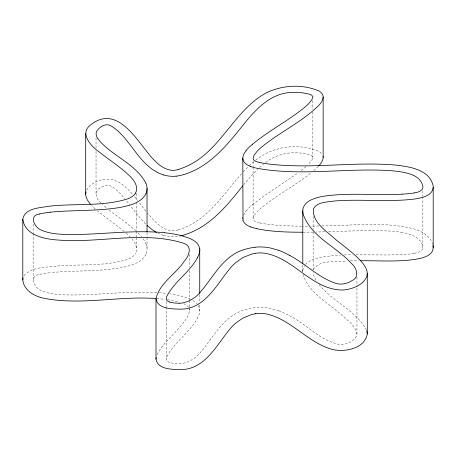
<?xml version="1.0" encoding="UTF-8"?>
<svg xmlns="http://www.w3.org/2000/svg" width="456" height="456" viewBox="0 0 456 456"><rect width="100%" height="100%" fill="white"/><g stroke="black" fill="none" stroke-linecap="round" stroke-linejoin="round"><path stroke-width="0.34" stroke-dasharray="2.28 1.71" d="M259.527 222.933L258.78 222.756A15.162 8.755 0 0 1 256.591 222.095L255.269 221.496A6.515 3.762 0 0 1 253.502 219.997A7.404 4.275 0 0 1 253.143 218.903L254.089 215.523L257.697 211.094A80.655 46.563 0 0 1 259.789 209.133C275.783 195.584 294.61 185.917 311.038 172.938M189.4 307.692C190.317 316.538 182.919 323.167 177.817 329.38C170.607 337.799 161.532 345.084 156.796 355.315M101.032 203.011C96.005 199.283 93.628 190.699 100.633 187.621C103.238 186.008 106.533 184.207 109.628 185.615A11.36 6.561 0 0 1 110.312 185.894C116.234 188.71 120.566 193.903 124.767 198.765M422.866 196.604L422.866 247.819C422.609 252.003 417.314 252.544 414.179 253.336M156.636 292.558C127.184 290.962 97.829 295.26 68.389 294.981C59.223 294.644 49.596 294.456 41.154 290.432C33.949 287.839 28.722 275.413 39.746 274.461M136.703 237.65L136.566 250.578A25.063 14.472 0 0 1 135.694 253.108L135.455 253.564M169.746 362.571L166.976 361.141L166.366 358.604A23.638 13.651 0 0 1 166.873 356.655C174.562 341.749 190.015 332.492 197.813 317.598M302.841 270.317L302.858 270.163A26.682 15.401 0 0 1 303.44 267.689L304.505 265.66M313.335 269.57C319.559 259.139 336.232 262.639 346.235 260.843M243.47 215.278L246.154 210.963M145.84 254.317L145.584 254.847A33.715 19.465 0 0 1 145.304 255.371C140.368 263.243 130.536 265.666 122.037 267.529C98.456 271.873 74.334 270.26 50.559 272.631M86.629 190.095C91.377 182.28 101.443 178.21 110.386 179.362C119.814 180.713 127.007 187.895 132.918 194.803M23.98 275.669C31.766 266.72 45.423 267.643 56.139 266.122C80.125 263.921 105.085 266.766 128.267 259.128A19.625 11.332 0 0 0 135.54 253.593M243.629 184.783L250.982 176.153L257.634 169.239M241.583 173.656C224.346 193.207 209.549 217.347 184.412 227.715A54.367 31.39 0 0 1 178.336 229.927M305.417 264.491C308.803 260.803 313.7 259.042 318.413 257.794A45.081 26.026 0 0 1 324.467 256.563L340.507 255.064M243.219 171.861L248.383 166.548M318.43 166.275L313.642 170.789M249.238 165.727L253.764 161.703M259.567 167.437L263.517 164.086M252.533 204.653L263.91 196.051L297.99 172.995M301.273 170.527L304.75 167.728A97.179 56.105 0 0 0 306.067 166.594M255.702 160.147C273.098 146.08 298.783 142.705 319.257 151.597A14.256 8.231 0 0 1 322.107 154.174M265.529 162.547C275.886 154.51 289.503 151.238 302.413 153.33C305.776 154.191 310.502 153.763 312.725 156.835A6.777 3.91 0 0 1 312.805 157.633L311.807 160.301L309.185 163.601A66.354 38.31 0 0 1 308.17 164.639M178.222 229.955C169.695 233.022 160.888 227.476 155.046 221.485A118.691 68.525 0 0 1 153.49 219.923L147.573 213.226M254.995 307.714L252.253 308.091A37.238 21.5 0 0 0 245.864 309.55C223.144 315.324 213.288 338.209 198.924 354.192A66.627 38.464 0 0 1 194.9 357.869L189.24 361.403L183.386 363.278A16 9.24 0 0 1 179.094 363.688A20.417 11.788 0 0 1 169.763 362.554M402.243 254.625L387.492 254.989L356.096 254.767M328.616 231.654L365.148 230.542L388.341 230.958A78.329 45.224 0 0 1 400.978 232.292M321.805 225.902C352.556 225.794 384.248 221.08 414.43 229.066C422.068 231.38 430.293 236.077 432.636 244.262M324.934 231.779L316.025 232.03M344.195 254.927L351.872 254.784M318.932 225.982L310.878 226.17M313.232 232.093L303.525 232.218M307.429 226.222L302.83 226.256M350.35 260.769L358.718 260.735M301.678 226.261L280.349 225.657L264.189 223.833A66.188 38.213 0 0 1 259.738 222.978M156.75 298.56L164.998 299.313M159.041 292.706L164.428 293.168A70.703 40.818 0 0 1 167.078 293.487M167.557 299.655L178.364 301.923M400.961 232.326C409.727 233.575 422.096 237.251 422.866 247.819M163.408 235.393L157.936 233.21M278.815 310.855L270.699 308.518A29.971 17.305 0 0 0 254.978 307.657M190.534 299.244L181.055 296.058A70.703 40.818 0 0 0 169.689 293.824M289.383 315.706C306.649 324.279 320.277 340.951 339.811 344.508C346.509 344.725 355.515 341.43 356.957 334.219L356.957 285.621M192.945 300.453L197.032 303.65M109.075 210.096L126.916 223.411L135.78 230.685M124.1 231.323L97.31 210.832M106.009 207.605L102.497 204.47M126.141 233.067L130.313 237.046M95.31 209.093L91.719 205.616M138.1 232.879L141.531 236.59M145.635 224.016L139.029 216.742L131.089 206.733M319.126 284.652C332.857 301.889 356.079 310.479 366.613 330.321M131.858 238.75L135.552 244.262L136.703 249.033M134.651 196.872L137.552 200.492M126.705 201.142L129.538 204.733M145.846 211.1L139.274 202.692M143.287 238.881L145.903 243.567M188.476 307.19L186.812 305.435L184.423 304.055A22.657 13.081 0 0 0 183.859 303.81M315.945 280.246L313.905 275.971L313.158 272.426M198.36 305.44L199.648 309.157M189.2 308.849L189.4 310.536M303.046 274.358C308.678 292.929 327.733 302.442 341.316 314.668C347.17 320.197 355.594 325.385 356.957 333.991M422.866 190.916L422.866 195.892M356.957 277.088L356.957 285.142M313.13 216.361L313.13 229.282M313.13 232.007L313.13 269.827M312.816 100.588L312.816 109.121M312.816 111.965L312.816 157.485M302.795 265.147L302.795 271.548M253.114 161.629L253.114 166.605M253.114 167.318L253.114 218.532M199.734 294.633L199.734 302.123M199.734 304.967L199.734 310.661M189.4 254.345L189.4 267.148M189.4 270.704L189.4 299.866M189.4 300.578L189.4 306.979M166.332 301.513L166.332 306.495M166.332 307.202L166.332 359.128M147.031 232.577L147.031 236.841M147.031 237.553L147.031 248.936M136.703 193.555L136.703 201.375M136.703 202.088L136.703 230.542M136.703 231.249L136.703 236.943M96.034 137.86L96.034 148.525M96.034 151.375L96.034 194.051M33.134 224.187L33.134 232.725M33.134 233.438L33.134 279.67M278.861 310.815A73.707 42.55 0 0 1 289.349 315.729M199.842 309.151A44.169 25.502 0 0 1 197.67 317.57M39.695 274.387A47.612 27.491 0 0 1 50.576 272.699M145.823 243.578A38.389 22.167 0 0 1 145.96 254.334M163.436 235.37A20.064 11.582 0 0 0 176.187 236.653L178.991 236.225A24.031 13.874 0 0 0 179.675 236.094M246.097 210.946A81.556 47.088 0 0 1 252.584 204.676M414.213 253.411A59.428 34.314 0 0 1 402.232 254.562M302.801 271.936A46.843 27.046 0 0 1 302.835 270.391"/><path stroke-width="0.68" d="M178.205 169.507C169.524 172.567 160.928 166.976 155.046 161.025A118.691 68.525 0 0 1 153.49 159.469C137.849 142.819 117.716 102.452 90.003 125.389C79.39 133.95 91.559 146.775 99.419 152.116C107.941 158.967 117.163 164.907 125.468 172.026C130.564 176.746 137.404 182.4 136.566 190.118A25.063 14.472 0 0 1 135.694 192.654L135.466 193.087M90.664 204.459C87.694 201.09 84.787 196.536 85.984 191.856M155.348 298.475C117.671 295.87 79.418 305.851 42.106 297.882C33.402 295.716 23.507 289.651 22.8 279.796L22.8 219.336C24.499 208.187 39.37 207.959 48.011 206.374C74.647 203.068 102.412 206.984 128.267 198.673A19.625 11.332 0 0 0 135.54 193.139M22.8 279.796L23.017 277.915M259.738 162.518A66.188 38.213 0 0 0 264.189 163.373C307.988 169.831 352.311 161.179 396.253 165.129C409.499 166.754 427.984 169.33 432.727 184.133A38.304 22.116 0 0 1 433.2 186.789C432.961 195.989 421.509 197.858 414.361 199.055C387.703 202.316 360.776 198.844 334.054 201.022C327.191 202.27 317.091 201.655 313.397 208.888C312.195 222.916 327.368 231.625 336.163 239.924C344.234 246.496 352.779 252.578 360.023 260.097C364.07 264.446 368.75 270.322 366.806 276.661C362.942 285.291 352.608 288.933 343.818 289.976C313.477 290.968 295.22 259.703 266.971 253.627A19.152 11.058 0 0 0 255.879 253.2L255.206 253.348M367.285 273.48L367.285 333.934C364.908 348.635 344.462 352.636 332.105 349.359C307.846 342.65 291.663 319.798 266.971 314.081A19.152 11.058 0 0 0 255.879 313.654M255.115 313.825A27.035 15.607 0 0 0 251.319 314.646L243.025 317.986L235.94 322.905A87.085 50.28 0 0 0 231.79 326.838C217.312 343.186 205.981 369.691 180.422 369.622C172.072 369.28 157.81 369.708 155.998 359.134L155.998 298.674C159.6 283.005 175.668 274.193 184.201 261.305C188.63 256.825 192.797 246.457 184.423 243.601A22.657 13.081 0 0 0 183.266 243.111C143.093 230.782 100.673 243.116 59.554 240.141C45.908 239.332 25.091 235.986 22.8 219.336M155.998 359.134L156.157 357.521M433.2 187.387L433.2 247.842C432.869 254.83 424.861 257.366 419.161 258.649C399.889 262.303 380.116 260.53 360.639 260.741M243.008 220.197L242.797 157.605L243.675 154.345L246.154 150.503M242.78 218.492L242.831 217.632M302.841 209.857L302.858 209.703A26.682 15.401 0 0 1 303.44 207.229C305.97 201.307 312.651 198.89 318.413 197.34A45.081 26.026 0 0 1 324.467 196.103C350.248 192.523 376.337 195.561 402.243 194.17M145.84 193.863L145.584 194.393A33.715 19.465 0 0 1 145.304 194.911C140.22 202.977 130.085 205.348 121.364 207.201C97.989 211.367 74.111 209.828 50.559 212.171M197.813 257.138C190.01 272.038 174.574 281.301 166.867 296.195A23.638 13.651 0 0 0 166.355 298.144L166.976 300.686L169.746 302.111M242.723 185.888C226.763 206.186 208.985 227.709 183.158 235.199M252.533 144.199C269.011 130.61 288.215 120.783 304.75 107.274A97.179 56.105 0 0 0 307.173 105.136L308.17 104.185A66.354 38.31 0 0 0 309.185 103.147L311.807 99.841L312.81 97.179A6.777 3.91 0 0 0 312.736 96.376C311.237 93.942 307.76 94.027 305.275 93.315C295.699 91.582 285.524 91.901 276.49 95.788C263.745 101.169 254.152 111.731 245.453 122.117C228.462 143.344 210.512 166.839 183.158 174.739M183.016 235.239L182.896 235.279A24.031 13.874 0 0 1 180.354 235.946M182.896 174.819L182.885 174.825A24.031 13.874 0 0 1 178.991 175.765L176.181 176.159M39.746 214.001C28.021 215.152 34.702 228.422 42.266 230.508C52.434 234.68 63.749 234.401 74.539 234.544C104.498 234.184 134.474 229.864 164.428 232.714M414.179 192.882C418.192 192.529 424.792 190.203 422.473 184.88C419.782 175.828 409.117 173.269 400.961 171.866A78.329 45.224 0 0 0 388.341 170.533C344.394 167.996 299.968 176.301 256.357 168.156M255.189 313.813L255.896 313.7M254.995 247.255L252.253 247.636A37.238 21.5 0 0 0 245.864 249.09C223.144 254.864 213.288 277.75 198.924 293.738A66.627 38.464 0 0 1 194.9 297.409L189.24 300.943L183.386 302.824A16 9.24 0 0 1 179.094 303.229M302.841 232.224C287.297 232.224 271.622 231.802 256.357 228.616M256.318 228.604L250.395 226.871M259.504 162.467L258.78 162.296A15.162 8.755 0 0 1 256.591 161.641L255.269 161.042A6.515 3.762 0 0 1 253.502 159.543A7.404 4.275 0 0 1 253.143 158.443L254.089 155.063L257.697 150.64A80.655 46.563 0 0 1 259.789 148.673C278.302 132.724 301.313 122.63 318.79 105.427A49.533 28.597 0 0 0 321.417 102.064L322.694 99.482L323.144 97.265A17.801 10.277 0 0 0 323.104 96.33L322.916 95.407A14.256 8.231 0 0 0 319.263 91.132C302.949 83.932 283.108 84.936 267.091 92.477C233.261 110.135 220.579 152.68 184.412 167.261A54.367 31.39 0 0 1 178.336 169.467M255.634 168.002L250.395 166.411M181.055 235.598C188.071 237.673 198.183 240.118 199.648 248.697M163.408 174.939L158.443 173.006L153.199 169.94A58.516 33.784 0 0 1 151.899 169.005C135.404 157.126 127.948 135.842 110.312 125.434A11.36 6.561 0 0 0 109.628 125.161C104.464 123.394 98.61 127.566 96.301 131.938C95.099 136.68 99.22 140.63 102.195 143.725C116.166 157.451 136.384 165.306 145.903 183.112M278.815 250.395L270.699 248.058A29.971 17.305 0 0 0 254.978 247.198M289.383 255.252C305.474 263.625 318.453 277.715 335.947 283.358C341.316 285.074 347.147 283.695 351.798 280.731C360.063 277.282 356.638 267.689 351.342 263.374C336.015 246.354 310.764 236.795 303.046 213.898A46.843 27.046 0 0 1 302.835 209.931M156.448 232.429L153.199 230.394A58.516 33.784 0 0 1 151.899 229.465L147.088 225.424M366.806 330.919L367.285 333.934M243.008 159.742L242.78 158.032M323.059 156.482L323.104 156.79A17.801 10.277 0 0 1 323.144 157.725L322.694 159.942L321.406 162.518A49.533 28.597 0 0 1 318.778 165.881M155.998 298.674C157.81 309.253 172.072 308.82 180.422 309.162C205.964 309.231 217.347 282.737 231.785 266.378A87.085 50.28 0 0 1 235.934 262.445L243.025 257.526L251.319 254.191A27.035 15.607 0 0 1 255.115 253.365M433.2 247.842L433.189 247.243A38.304 22.116 0 0 0 432.961 245.573M323.144 96.957L323.144 157.411M302.795 211.094L302.795 263.728M199.734 249.825L199.734 293.214M147.031 188.476L147.031 231.865M85.705 133.471L85.705 194.222M250.407 226.86A17.385 10.038 0 0 1 242.894 220.208M278.861 250.361A73.707 42.55 0 0 1 289.349 255.269M179.088 303.183A20.417 11.788 0 0 1 169.763 302.094M199.842 248.697A44.169 25.502 0 0 1 197.67 257.116M164.422 232.748A70.703 40.818 0 0 1 181.083 235.558M39.695 213.927A47.612 27.491 0 0 1 50.576 212.245M145.823 183.124A38.389 22.167 0 0 1 145.96 193.88M176.187 176.193A20.064 11.582 0 0 1 163.436 174.91M246.097 150.486A81.556 47.088 0 0 1 252.584 144.216M250.407 166.4A17.385 10.038 0 0 1 242.894 159.754M414.213 192.951A59.428 34.314 0 0 1 402.232 194.108"/></g></svg>
